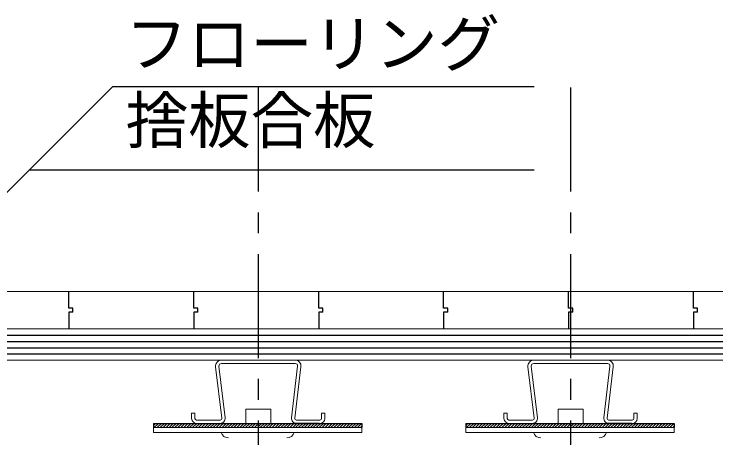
# Model space of a CAD drawing. Units: millimetres, scale not verified. Extents: x -2066 to 2059, y -1474 to 1400.
# Drawn here: x -833.4 to -496.2, y -344.2 to -140.5 of the extents above; entities that cross this region are included whole.
import ezdxf
from ezdxf.enums import TextEntityAlignment as Align

# ---------------------------------------------------------------- set-up
doc = ezdxf.new("R2010")
doc.units = ezdxf.units.MM
doc.header["$LTSCALE"] = 10
doc.linetypes.add('CHAIN1', pattern=[8, 5, -1, 1, -1])
for name, color, linetype in [('0-0_中心線', 4, 'CHAIN1'), ('0-2_太線１', 3, 'Continuous'), ('0-4_細線', 4, 'Continuous'), ('0-6_文字', 7, 'Continuous')]:
    doc.layers.add(name, color=color, linetype=linetype)
doc.layers.add('0-1_中線', color=7, linetype='Continuous', lineweight=18)
doc.styles.add('ＭＳ ゴシック', font='')
doc.styles.get('ＭＳ ゴシック').set_extended_font_data('MS Gothic')

msp = doc.modelspace()

# ---------------------------------------------------------------- linework, layer by layer
at = {"layer": '0-0_中心線'}
for p, q in [((-716.04, -175.85), (-716.04, -525.67)), ((-566.04, -175.85), (-566.04, -525.67))]:
    msp.add_line(p, q, dxfattribs=at)
at = {"layer": '0-1_中線'}
for p, q in [((-1119.53, -273.84), (-424.44, -273.84)), ((-1119.53, -291.84), (-424.44, -291.84)), ((-1119.53, -306.84), (-425.41, -306.84)), ((-736.52, -309.97), (-733.57, -334.74)), ((-734.93, -309.78), (-731.98, -334.55)), ((-733.74, -306.84), (-698.33, -306.84)), ((-733.74, -308.44), (-716.04, -308.44)), ((-698.33, -308.44), (-716.04, -308.44)), ((-697.14, -309.78), (-700.09, -334.55)), ((-695.55, -309.97), (-698.5, -334.74)), ((-586.52, -309.97), (-583.57, -334.74)), ((-584.93, -309.78), (-581.98, -334.55)), ((-583.74, -306.84), (-548.33, -306.84)), ((-583.74, -308.44), (-566.04, -308.44)), ((-548.33, -308.44), (-566.04, -308.44)), ((-547.14, -309.78), (-550.09, -334.55)), ((-545.55, -309.97), (-548.5, -334.74)), ((-748.05, -332.24), (-746.45, -332.24)), ((-748.05, -334.84), (-748.05, -332.24)), ((-746.45, -332.24), (-746.45, -334.84)), ((-710.04, -330.43), (-722.04, -330.43)), ((-722.04, -337.24), (-722.04, -330.43)), ((-710.04, -337.24), (-710.04, -330.43)), ((-685.62, -332.24), (-685.62, -334.84)), ((-684.02, -332.24), (-685.62, -332.24)), ((-684.02, -332.24), (-684.02, -334.84)), ((-598.05, -332.24), (-596.45, -332.24)), ((-598.05, -334.84), (-598.05, -332.24)), ((-596.45, -332.24), (-596.45, -334.84)), ((-560.04, -330.43), (-572.04, -330.43)), ((-572.04, -337.24), (-572.04, -330.43)), ((-560.04, -337.24), (-560.04, -330.43)), ((-535.62, -332.24), (-535.62, -334.84)), ((-534.02, -332.24), (-535.62, -332.24)), ((-534.02, -332.24), (-534.02, -334.84)), ((-745.65, -335.64), (-734.37, -335.64)), ((-686.42, -335.64), (-697.71, -335.64)), ((-595.65, -335.64), (-584.37, -335.64)), ((-536.42, -335.64), (-547.71, -335.64)), ((-766.35, -339.24), (-666.35, -339.24)), ((-745.65, -337.24), (-734.37, -337.24)), ((-697.71, -337.24), (-686.42, -337.24)), ((-666.35, -339.24), (-666.35, -341.54)), ((-616.35, -339.24), (-516.35, -339.24)), ((-595.65, -337.24), (-584.37, -337.24)), ((-547.71, -337.24), (-536.42, -337.24)), ((-516.35, -339.24), (-516.35, -341.54))]:
    msp.add_line(p, q, dxfattribs=at)
for points in [[(-666.35, -341.54), (-766.35, -341.54), (-766.35, -339.24)], [(-516.35, -341.54), (-616.35, -341.54), (-616.35, -339.24)]]:
    msp.add_lwpolyline(points, dxfattribs=at)
for centre, radius, start, end in [((-733.74, -309.64), 2.8, 90, 185.8675), ((-733.74, -309.64), 1.2, 90, 185.8675), ((-698.33, -309.64), 2.8, 354.1325, 90), ((-698.33, -309.64), 1.2, 354.1325, 90), ((-583.74, -309.64), 2.8, 90, 185.8675), ((-583.74, -309.64), 1.2, 90, 185.8675), ((-548.33, -309.64), 2.8, 354.1325, 90), ((-548.33, -309.64), 1.2, 354.1325, 90), ((-745.65, -334.84), 2.4, 180, 270), ((-745.65, -334.84), 0.8, 180, 270), ((-734.37, -334.84), 2.4, 270, 6.785), ((-734.37, -334.84), 0.8, 270, 6.785), ((-697.71, -334.84), 2.4, 173.2149, 270), ((-697.71, -334.84), 0.8, 173.2149, 270), ((-686.42, -334.84), 2.4, 270, 0), ((-686.42, -334.84), 0.8, 270, 0), ((-595.65, -334.84), 2.4, 180, 270), ((-595.65, -334.84), 0.8, 180, 270), ((-584.37, -334.84), 2.4, 270, 6.785), ((-584.37, -334.84), 0.8, 270, 6.785), ((-547.71, -334.84), 2.4, 173.2149, 270), ((-547.71, -334.84), 0.8, 173.2149, 270), ((-536.42, -334.84), 2.4, 270, 0), ((-536.42, -334.84), 0.8, 270, 0), ((-730.35, -340.62), 3.62, 194.7048, 270), ((-702.35, -340.62), 3.62, 270, 345.2952), ((-580.35, -340.62), 3.62, 194.7048, 270), ((-552.35, -340.62), 3.62, 270, 345.2952)]:
    msp.add_arc(centre, radius, start, end, dxfattribs=at)
at = {"layer": '0-2_太線１'}
for p, q in [((-1119.53, -294.84), (-416.04, -294.84)), ((-1119.53, -297.84), (-416.04, -297.84)), ((-1119.53, -300.84), (-416.04, -300.84)), ((-1119.53, -303.84), (-416.04, -303.84)), ((-766.35, -337.24), (-766.35, -339.24)), ((-765.41, -337.24), (-766.35, -338.18)), ((-764, -337.24), (-766, -339.24)), ((-762.58, -337.24), (-764.58, -339.24)), ((-761.17, -337.24), (-763.17, -339.24)), ((-759.75, -337.24), (-761.75, -339.24)), ((-758.34, -337.24), (-760.34, -339.24)), ((-756.93, -337.24), (-758.93, -339.24)), ((-755.51, -337.24), (-757.51, -339.24)), ((-754.1, -337.24), (-756.1, -339.24)), ((-752.68, -337.24), (-754.68, -339.24)), ((-751.27, -337.24), (-753.27, -339.24)), ((-749.85, -337.24), (-751.85, -339.24)), ((-748.44, -337.24), (-750.44, -339.24)), ((-747.03, -337.24), (-749.03, -339.24)), ((-745.61, -337.24), (-747.61, -339.24)), ((-744.2, -337.24), (-746.2, -339.24)), ((-745.97, -337.24), (-734.68, -337.24)), ((-745.97, -337.24), (-734.68, -337.24)), ((-742.78, -337.24), (-744.78, -339.24)), ((-741.37, -337.24), (-743.37, -339.24)), ((-739.96, -337.24), (-741.96, -339.24)), ((-738.54, -337.24), (-740.54, -339.24)), ((-737.13, -337.24), (-739.13, -339.24)), ((-735.71, -337.24), (-737.71, -339.24)), ((-734.3, -337.24), (-736.3, -339.24)), ((-732.88, -337.24), (-734.88, -339.24)), ((-731.47, -337.24), (-733.47, -339.24)), ((-730.06, -337.24), (-732.06, -339.24)), ((-728.64, -337.24), (-730.64, -339.24)), ((-727.23, -337.24), (-729.23, -339.24)), ((-725.81, -337.24), (-727.81, -339.24)), ((-724.4, -337.24), (-726.4, -339.24)), ((-722.98, -337.24), (-724.98, -339.24)), ((-721.57, -337.24), (-723.57, -339.24)), ((-720.16, -337.24), (-722.16, -339.24)), ((-718.74, -337.24), (-720.74, -339.24)), ((-717.33, -337.24), (-719.33, -339.24)), ((-715.91, -337.24), (-717.91, -339.24)), ((-714.5, -337.24), (-716.5, -339.24)), ((-713.08, -337.24), (-715.08, -339.24)), ((-711.67, -337.24), (-713.67, -339.24)), ((-710.26, -337.24), (-712.26, -339.24)), ((-708.84, -337.24), (-710.84, -339.24)), ((-707.43, -337.24), (-709.43, -339.24)), ((-706.01, -337.24), (-708.01, -339.24)), ((-704.6, -337.24), (-706.6, -339.24)), ((-703.19, -337.24), (-705.19, -339.24)), ((-701.77, -337.24), (-703.77, -339.24)), ((-700.36, -337.24), (-702.36, -339.24)), ((-698.94, -337.24), (-700.94, -339.24)), ((-697.53, -337.24), (-699.53, -339.24)), ((-696.11, -337.24), (-698.11, -339.24)), ((-686.73, -337.24), (-698.02, -337.24)), ((-694.7, -337.24), (-696.7, -339.24)), ((-693.29, -337.24), (-695.29, -339.24)), ((-691.87, -337.24), (-693.87, -339.24)), ((-690.46, -337.24), (-692.46, -339.24)), ((-689.04, -337.24), (-691.04, -339.24)), ((-687.63, -337.24), (-689.63, -339.24)), ((-686.21, -337.24), (-688.21, -339.24)), ((-684.8, -337.24), (-686.8, -339.24)), ((-683.39, -337.24), (-685.39, -339.24)), ((-681.97, -337.24), (-683.97, -339.24)), ((-680.56, -337.24), (-682.56, -339.24)), ((-679.14, -337.24), (-681.14, -339.24)), ((-677.73, -337.24), (-679.73, -339.24)), ((-676.32, -337.24), (-678.32, -339.24)), ((-674.9, -337.24), (-676.9, -339.24)), ((-673.49, -337.24), (-675.49, -339.24)), ((-672.07, -337.24), (-674.07, -339.24)), ((-670.66, -337.24), (-672.66, -339.24)), ((-669.24, -337.24), (-671.24, -339.24)), ((-667.83, -337.24), (-669.83, -339.24)), ((-666.42, -337.24), (-668.42, -339.24)), ((-666.35, -338.58), (-667, -339.24)), ((-616.35, -337.24), (-616.35, -339.24)), ((-615.41, -337.24), (-616.35, -338.18)), ((-614, -337.24), (-616, -339.24)), ((-612.58, -337.24), (-614.58, -339.24)), ((-611.17, -337.24), (-613.17, -339.24)), ((-609.75, -337.24), (-611.75, -339.24)), ((-608.34, -337.24), (-610.34, -339.24)), ((-606.93, -337.24), (-608.93, -339.24)), ((-605.51, -337.24), (-607.51, -339.24)), ((-604.1, -337.24), (-606.1, -339.24)), ((-602.68, -337.24), (-604.68, -339.24)), ((-601.27, -337.24), (-603.27, -339.24)), ((-599.85, -337.24), (-601.85, -339.24)), ((-598.44, -337.24), (-600.44, -339.24)), ((-597.03, -337.24), (-599.03, -339.24)), ((-595.61, -337.24), (-597.61, -339.24)), ((-594.2, -337.24), (-596.2, -339.24)), ((-595.97, -337.24), (-584.68, -337.24)), ((-595.97, -337.24), (-584.68, -337.24)), ((-592.78, -337.24), (-594.78, -339.24)), ((-591.37, -337.24), (-593.37, -339.24)), ((-589.96, -337.24), (-591.96, -339.24)), ((-588.54, -337.24), (-590.54, -339.24)), ((-587.13, -337.24), (-589.13, -339.24)), ((-585.71, -337.24), (-587.71, -339.24)), ((-584.3, -337.24), (-586.3, -339.24)), ((-582.88, -337.24), (-584.88, -339.24)), ((-581.47, -337.24), (-583.47, -339.24)), ((-580.06, -337.24), (-582.06, -339.24)), ((-578.64, -337.24), (-580.64, -339.24)), ((-577.23, -337.24), (-579.23, -339.24)), ((-575.81, -337.24), (-577.81, -339.24)), ((-574.4, -337.24), (-576.4, -339.24)), ((-572.98, -337.24), (-574.98, -339.24)), ((-571.57, -337.24), (-573.57, -339.24)), ((-570.16, -337.24), (-572.16, -339.24)), ((-568.74, -337.24), (-570.74, -339.24)), ((-567.33, -337.24), (-569.33, -339.24)), ((-565.91, -337.24), (-567.91, -339.24)), ((-564.5, -337.24), (-566.5, -339.24)), ((-563.08, -337.24), (-565.08, -339.24)), ((-561.67, -337.24), (-563.67, -339.24)), ((-560.26, -337.24), (-562.26, -339.24)), ((-558.84, -337.24), (-560.84, -339.24)), ((-557.43, -337.24), (-559.43, -339.24)), ((-556.01, -337.24), (-558.01, -339.24)), ((-554.6, -337.24), (-556.6, -339.24)), ((-553.19, -337.24), (-555.19, -339.24)), ((-551.77, -337.24), (-553.77, -339.24)), ((-550.36, -337.24), (-552.36, -339.24)), ((-548.94, -337.24), (-550.94, -339.24)), ((-547.53, -337.24), (-549.53, -339.24)), ((-546.11, -337.24), (-548.11, -339.24)), ((-536.73, -337.24), (-548.02, -337.24)), ((-544.7, -337.24), (-546.7, -339.24)), ((-543.29, -337.24), (-545.29, -339.24)), ((-541.87, -337.24), (-543.87, -339.24)), ((-540.46, -337.24), (-542.46, -339.24)), ((-539.04, -337.24), (-541.04, -339.24)), ((-537.63, -337.24), (-539.63, -339.24)), ((-536.21, -337.24), (-538.21, -339.24)), ((-534.8, -337.24), (-536.8, -339.24)), ((-533.39, -337.24), (-535.39, -339.24)), ((-531.97, -337.24), (-533.97, -339.24)), ((-530.56, -337.24), (-532.56, -339.24)), ((-529.14, -337.24), (-531.14, -339.24)), ((-527.73, -337.24), (-529.73, -339.24)), ((-526.32, -337.24), (-528.32, -339.24)), ((-524.9, -337.24), (-526.9, -339.24)), ((-523.49, -337.24), (-525.49, -339.24)), ((-522.07, -337.24), (-524.07, -339.24)), ((-520.66, -337.24), (-522.66, -339.24)), ((-519.24, -337.24), (-521.24, -339.24)), ((-517.83, -337.24), (-519.83, -339.24)), ((-516.42, -337.24), (-518.42, -339.24)), ((-516.35, -338.58), (-517, -339.24))]:
    msp.add_line(p, q, dxfattribs=at)
for points in [[(-766.35, -337.24), (-666.35, -337.24), (-666.35, -339.24)], [(-686.73, -337.24), (-698.02, -337.24), (-686.73, -337.24)], [(-616.35, -337.24), (-516.35, -337.24), (-516.35, -339.24)], [(-536.73, -337.24), (-548.02, -337.24), (-536.73, -337.24)]]:
    msp.add_lwpolyline(points, dxfattribs=at)
at = {"layer": '0-4_細線'}
for points in [[(-805.04, -283.84), (-805.04, -281.84), (-807.04, -281.84), (-807.04, -273.84)], [(-745.04, -283.84), (-745.04, -281.84), (-747.04, -281.84), (-747.04, -273.84)], [(-685.04, -283.84), (-685.04, -281.84), (-687.04, -281.84), (-687.04, -273.84)], [(-625.04, -283.84), (-625.04, -281.84), (-627.04, -281.84), (-627.04, -273.84)], [(-565.04, -283.84), (-565.04, -281.84), (-567.04, -281.84), (-567.04, -273.84)], [(-505.04, -283.84), (-505.04, -281.84), (-507.04, -281.84), (-507.04, -273.84)], [(-805.04, -283.84), (-807.04, -283.84), (-807.04, -291.84)], [(-745.04, -283.84), (-747.04, -283.84), (-747.04, -291.84)], [(-685.04, -283.84), (-687.04, -283.84), (-687.04, -291.84)], [(-625.04, -283.84), (-627.04, -283.84), (-627.04, -291.84)], [(-565.04, -283.84), (-567.04, -283.84), (-567.04, -291.84)], [(-505.04, -283.84), (-507.04, -283.84), (-507.04, -291.84)]]:
    msp.add_lwpolyline(points, dxfattribs=at)
at = {"layer": '0-6_文字'}
for p, q in [((-785.95, -175.32), (-909.97, -299.34)), ((-785.95, -175.32), (-583.51, -175.32)), ((-825.95, -215.32), (-583.51, -215.32))]:
    msp.add_line(p, q, dxfattribs=at)

# ---------------------------------------------------------------- texts
at = {"layer": '0-6_文字', "style": 'ＭＳ ゴシック'}
for s, p in [('フローリング', (-779.92, -172.26)), ('捨板合板', (-779.72, -209.13))]:
    msp.add_text(s, height=21.99, dxfattribs=at).set_placement(p, align=Align.BOTTOM_LEFT)

doc.saveas('drawing.dxf')
